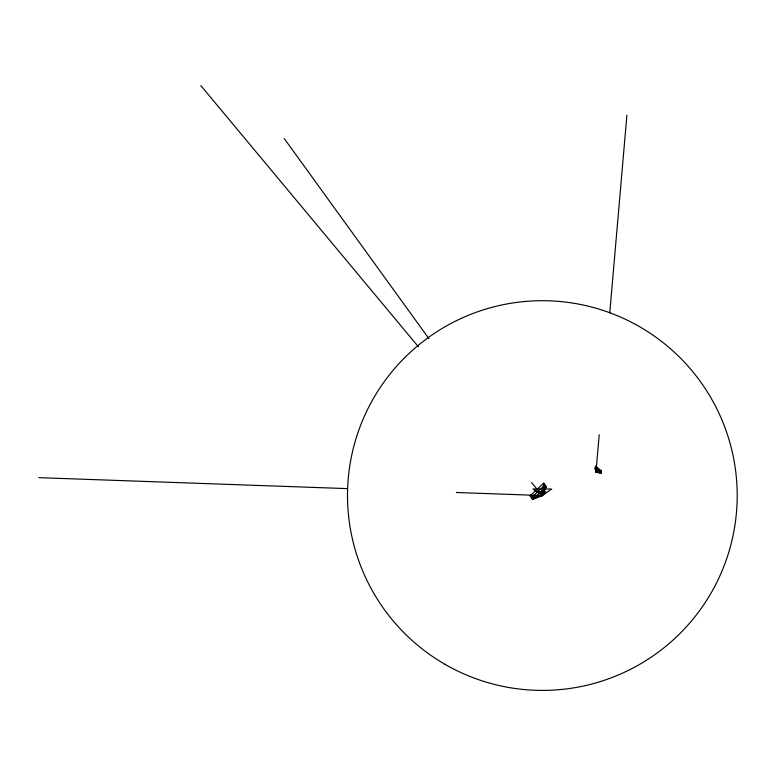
<?xml version="1.0" encoding="UTF-8"?>
<svg xmlns="http://www.w3.org/2000/svg" width="776" height="776" viewBox="0 0 776 776"><rect width="100%" height="100%" fill="white"/><g stroke="black" fill="none" stroke-linecap="round" stroke-linejoin="round"><path stroke-width="1.16" d="M599.208 434.735L595.968 472.118L600.915 473.447L601.526 471.042L595.696 466.114L595.085 468.51L595.968 472.118L601.216 472.245L595.396 467.307L595.968 472.118L601.526 471.042M609.761 312.932L626.901 115.149M530.086 495.806L542.356 495.554L544.985 485.01L531.327 497.697L542.356 495.554L543.743 483.118L530.086 495.806L532.569 499.589L542.356 495.554L551.707 489.006L532.996 489.006L542.356 495.554L546.246 491.984L538.457 491.984L542.356 495.554L546.226 486.901L543.743 483.118M598.306 469.781L595.968 472.118L595.696 466.114M532.569 499.589L546.226 486.901M38.8 477.657L347.464 488.628M456.404 492.498L542.356 495.554L542.356 489.006M595.085 468.51L600.915 473.447M538.156 491.353L542.356 495.554L539.514 491.625M200.829 85.602L418.439 346.814M531.512 482.536L542.356 495.554M284.181 138.458L428.866 338.588M444.929 664.295A194.844 194.844 0 0 0 737.2 495.554A194.844 194.844 0 0 0 444.929 326.812A194.844 194.844 0 0 0 444.929 664.295"/></g></svg>
